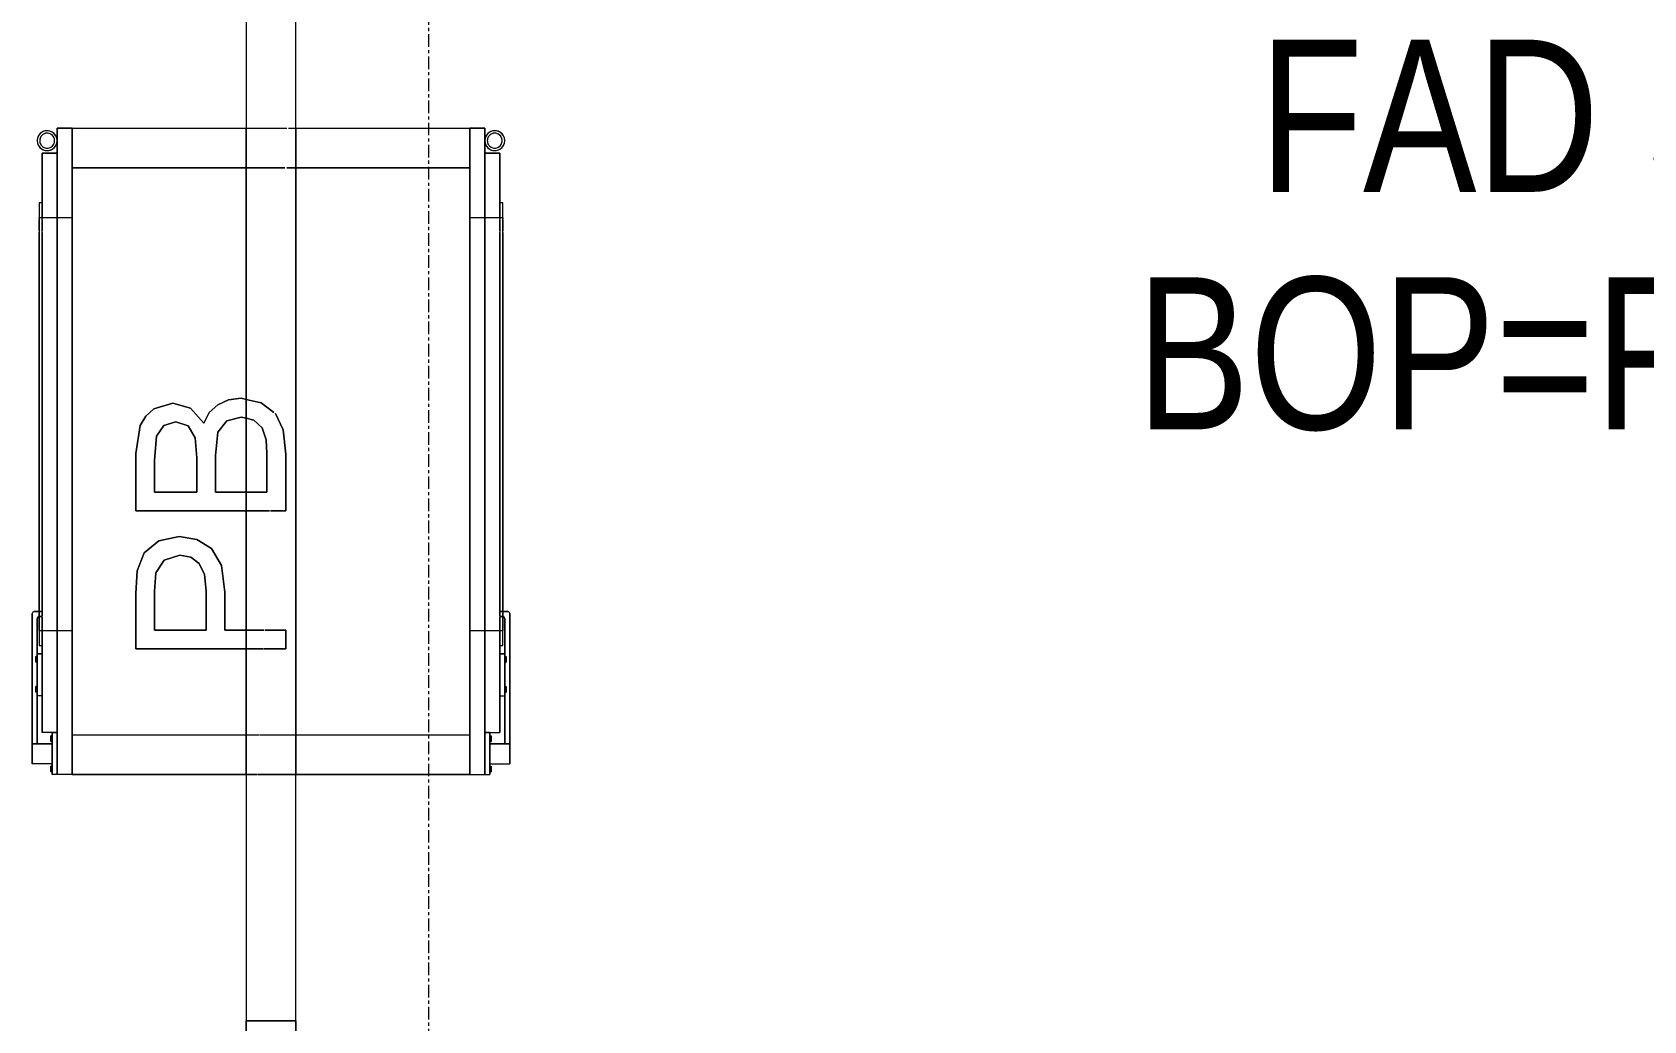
# Model space of a CAD drawing. Header units: millimetres. Extents: x -22227 to 20275, y 15053 to 61060.
# Drawn here: x 2803 to 4423, y 54494 to 55488 of the extents above; entities that cross this region are included whole.
import ezdxf

# ---------------------------------------------------------------- set-up
doc = ezdxf.new("R2010")
doc.units = ezdxf.units.MM
doc.linetypes.add('Grid Line', pattern=[22.225, 12.7, -3.175, 3.175, -3.175])
doc.layers.add('A-GLAZ', color=7, linetype='Continuous', lineweight=9, true_color=0x00007f)
for name, color, linetype, lineweight in [('A-WALL', 7, 'Continuous', 9), ('M-HVAC-DUCT-IDEN', 7, 'Continuous', 9), ('S-GRID', 7, 'Continuous', 9)]:
    doc.layers.add(name, color=color, linetype=linetype, lineweight=lineweight)
doc.styles.add('Arial_2', font='arial.ttf', dxfattribs={"width": 0.8, "height": 153})

# ---------------------------------------------------------------- blocks, each defined once
blk = doc.blocks.new('AK_OViewTuongPanel - 1000x1200-V7-MẶT BẰNG HỆ THỐNG GIÓ TƯƠI')
at = {"layer": 'A-GLAZ', "color": 254, "true_color": 0xe0e0ef}
for p, q in [((-515, 25), (-500, 25)), ((-500, 25), (-500, 5)), ((500, 25), (515, 25)), ((500, 5), (500, 25)), ((-500, -5), (-500, -25)), ((500, -25), (500, -5)), ((-500, -25), (-515, -25)), ((515, -25), (500, -25))]:
    blk.add_line(p, q, dxfattribs=at)
at = {"layer": 'A-GLAZ', "color": 7, "true_color": 0xececf5}
for p, q in [((-515, -25), (-515, 25)), ((515, 25), (515, -25)), ((-500, -5), (-500, 5)), ((-500, 5), (-500, -5)), ((500, 5), (500, -5)), ((500, -5), (500, 5))]:
    blk.add_line(p, q, dxfattribs=at)
at = {"layer": 'A-GLAZ', "color": 9, "true_color": 0xaaaad4}
for p, q in [((-515, 25), (-515, -25)), ((-500, 25), (-515, 25)), ((500, 25), (-500, 25)), ((-500, -25), (-500, 25)), ((515, 25), (500, 25)), ((500, 25), (500, -25)), ((515, -25), (515, 25)), ((500, 5), (-500, 5)), ((-500, 5), (-500, -5)), ((500, -5), (500, 5)), ((-500, -5), (500, -5)), ((-515, -25), (-500, -25)), ((-500, -25), (500, -25)), ((500, -25), (515, -25))]:
    blk.add_line(p, q, dxfattribs=at)
at = {"layer": 'A-GLAZ', "color": 254, "true_color": 0xcccce5}
for p, q in [((-500, 25), (500, 25)), ((-500, 5), (500, 5)), ((500, -5), (-500, -5)), ((500, -25), (-500, -25))]:
    blk.add_line(p, q, dxfattribs=at)
blk = doc.blocks.new('Passbox - KT 500x500x400-1231699-MẶT BẰNG HỆ THỐNG GIÓ TƯƠI')
at = {"layer": 'A-GLAZ', "color": 254, "true_color": 0xcccce5}
for p, q in [((-294.1, 240), (-314.1, 240)), ((-314.1, 220), (-314.1, 240)), ((-294.1, 240), (-294.1, 235)), ((-294.1, 240), (-163, 240)), ((-245.8, 235), (-294.1, 235)), ((-294.1, 235), (-294.1, 220)), ((-245.8, 230), (-282.6, 230)), ((-282.6, 220), (-282.6, 230)), ((-245.8, 235), (-203.4, 235)), ((-245.8, 230), (-245.8, 235)), ((-203.4, 230), (-245.8, 230)), ((-240.7, 236.3), (-242.1, 236.3)), ((-242.1, 236.3), (-240.7, 236.3)), ((-242.1, 235), (-242.1, 236.3)), ((-240.7, 235), (-242.1, 235)), ((-242.1, 235), (-240.7, 235)), ((-237.9, 236.3), (-240.7, 236.3)), ((-240.7, 236.3), (-237.9, 236.3)), ((-240.7, 235), (-240.7, 236.3)), ((-240.7, 235), (-240.7, 236.3)), ((-237.9, 235), (-240.7, 235)), ((-240.7, 235), (-237.9, 235)), ((-237.9, 236.3), (-236.5, 236.3)), ((-236.5, 236.3), (-237.9, 236.3)), ((-237.9, 236.3), (-237.9, 235)), ((-237.9, 235), (-237.9, 236.3)), ((-237.9, 235), (-236.5, 235)), ((-236.5, 235), (-237.9, 235)), ((-236.5, 235), (-236.5, 236.3)), ((-210.3, 236.3), (-211.8, 236.3)), ((-211.8, 236.3), (-210.3, 236.3)), ((-211.8, 235), (-211.8, 236.3)), ((-210.3, 235), (-211.8, 235)), ((-211.8, 235), (-210.3, 235)), ((-210.3, 236.3), (-207.5, 236.3)), ((-207.5, 236.3), (-210.3, 236.3)), ((-210.3, 236.3), (-210.3, 235)), ((-210.3, 235), (-210.3, 236.3)), ((-210.3, 235), (-207.5, 235)), ((-207.5, 235), (-210.3, 235)), ((-207.5, 236.3), (-206.1, 236.3)), ((-206.1, 236.3), (-207.5, 236.3)), ((-207.5, 235), (-207.5, 236.3)), ((-207.5, 235), (-207.5, 236.3)), ((-207.5, 235), (-206.1, 235)), ((-206.1, 235), (-207.5, 235)), ((-206.1, 235), (-206.1, 236.3)), ((-168.8, 235), (-203.4, 235)), ((-203.4, 235), (-203.4, 230)), ((-193, 230), (-203.4, 230)), ((-195, 230), (-135, 230)), ((-195, 230), (-193, 230)), ((-180.3, 233), (-193, 233)), ((-178.5, 233), (-180, 233)), ((-180, 233), (-178.5, 233)), ((-180, 232.2), (-180, 200)), ((-166.8, 233), (-177.7, 233)), ((-177.7, 233), (-166.8, 233)), ((-135, 233), (-165.2, 233)), ((-165.2, 233), (-146.6, 233)), ((-161, 238), (-161, 233)), ((-146.6, 233), (-135, 233)), ((-135, 233), (190, 233)), ((190, 233), (-135, 233)), ((190, 230), (-135, 230)), ((212.5, 233), (190, 233)), ((190, 233), (201.6, 233)), ((190, 230), (232.4, 230)), ((201.6, 233), (212.5, 233)), ((220.2, 233), (212.5, 233)), ((212.5, 233), (220.2, 233)), ((229, 233), (221.8, 233)), ((221.8, 233), (232.7, 233)), ((232.7, 233), (229, 233)), ((232.4, 230), (250, 230)), ((235, 233), (233.5, 233)), ((233.5, 233), (235, 233)), ((235, 230.8), (235, 233)), ((235, 200), (235, 230)), ((248, 233), (235.3, 233)), ((248, 230), (250, 230)), ((300, 230), (248, 230)), ((300, 230), (300, 215)), ((-314.1, 220), (-325, 220)), ((-325, 215), (-325, 220)), ((-282.6, 215), (-325, 215)), ((-325, 200), (-325, 215)), ((-320.7, 220), (-322.1, 220)), ((-322.1, 220), (-320.7, 220)), ((-320.7, 220), (-322.1, 220)), ((-322.1, 220), (-320.7, 220)), ((-317.9, 220), (-320.7, 220)), ((-320.7, 220), (-317.9, 220)), ((-317.9, 220), (-320.7, 220)), ((-320.7, 220), (-317.9, 220)), ((-317.9, 220), (-316.5, 220)), ((-316.5, 220), (-317.9, 220)), ((-317.9, 220), (-316.5, 220)), ((-316.5, 220), (-317.9, 220)), ((-294.1, 220), (-314.1, 220)), ((-282.6, 220), (-294.1, 220)), ((-290.3, 220), (-291.8, 220)), ((-291.8, 220), (-290.3, 220)), ((-290.3, 220), (-291.8, 220)), ((-291.8, 220), (-290.3, 220)), ((-290.3, 220), (-287.5, 220)), ((-287.5, 220), (-290.3, 220)), ((-290.3, 220), (-287.5, 220)), ((-287.5, 220), (-290.3, 220)), ((-287.5, 220), (-286.1, 220)), ((-286.1, 220), (-287.5, 220)), ((-287.5, 220), (-286.1, 220)), ((-286.1, 220), (-287.5, 220)), ((-282.6, 215), (-282.6, 220)), ((300, 215), (-282.6, 215)), ((325, 215), (300, 215)), ((325, 215), (325, 200)), ((-325, 200), (-325, 25)), ((-285, 200), (-285, 25)), ((-285, 200), (-285, 25)), ((285, 200), (285, 25)), ((285, 25), (285, 200)), ((325, 200), (325, 25)), ((-198.5, 25), (-198.5, 135.8)), ((-198.5, 135.8), (-142.7, 135.8)), ((-142.7, 135.8), (-120.2, 134.4)), ((-120.2, 134.4), (-101.9, 127.4)), ((-59.6, 25), (-59.6, 135.8)), ((-59.6, 135.8), (-2.1, 135.8)), ((-2.1, 135.8), (26, 131.4)), ((26, 131.4), (35.5, 125.8)), ((-140.8, 117), (-179.7, 117)), ((-179.7, 117), (-179.7, 65.2)), ((-121.9, 115.7), (-140.8, 117)), ((-109.2, 107.2), (-121.9, 115.7)), ((-101.9, 127.4), (-90, 112.8)), ((-9, 117), (-40.8, 117)), ((-40.8, 117), (-40.8, 74.6)), ((15.2, 115), (-9, 117)), ((26, 107.8), (15.2, 115)), ((35.5, 125.8), (42.7, 117.8)), ((42.7, 117.8), (48.7, 98.5)), ((-104.4, 91.6), (-109.2, 107.2)), ((-90, 112.8), (-85.5, 92.3)), ((29.8, 95.5), (26, 107.8)), ((48.7, 98.5), (43.6, 80.9)), ((-106.4, 80.5), (-104.4, 91.6)), ((-85.5, 92.3), (-88.6, 74.5)), ((13.7, 76.3), (25.8, 83.2)), ((25.8, 83.2), (29.8, 95.5)), ((-179.7, 65.2), (-140.3, 65.2)), ((-140.3, 65.2), (-123.6, 66.9)), ((-123.6, 66.9), (-112.6, 72.1)), ((-112.6, 72.1), (-106.4, 80.5)), ((-88.6, 74.5), (-97.7, 59.7)), ((-40.8, 74.6), (-6.4, 74.6)), ((-6.4, 74.6), (13.7, 76.3)), ((43.6, 80.9), (28.3, 67.6)), ((28.3, 67.6), (39, 62)), ((-114.7, 49.7), (-141.4, 46.4)), ((-97.7, 59.7), (-114.7, 49.7)), ((-4, 55.8), (-40.8, 55.8)), ((-40.8, 55.8), (-40.8, 25)), ((19.3, 53.3), (-4, 55.8)), ((30.9, 44.5), (19.3, 53.3)), ((39, 62), (46.9, 53.5)), ((46.9, 53.5), (51.8, 42.7)), ((-141.4, 46.4), (-179.7, 46.4)), ((-179.7, 46.4), (-179.7, 25)), ((34.5, 29.9), (30.9, 44.5)), ((51.8, 42.7), (53.4, 30.1)), ((-325, 13.7), (-325, 25)), ((-198.5, 25), (-198.5, 8)), ((-179.7, 7.1), (-179.7, 25)), ((-59.6, 25), (-59.6, 1.6)), ((-40.8, 4), (-40.8, 25)), ((31.5, 17.2), (23.6, 8.8)), ((33.4, 25), (31.5, 17.2)), ((33.4, 25), (34.5, 29.9)), ((48.9, 9.8), (52.3, 25)), ((53.4, 30.1), (52.3, 25)), ((325, 25), (325, -15.9)), ((-325, -25), (-325, 13.2)), ((-198.5, 7.2), (-198.5, -14.8)), ((-179.7, -14.8), (-179.7, 6.3)), ((-59.6, 0.5), (-59.6, -14.8)), ((-2.2, 4), (-40.8, 4)), ((11.8, 4.7), (-2.2, 4)), ((23.6, 8.8), (11.8, 4.7)), ((39.3, -2.9), (48.9, 9.8)), ((-198.5, -14.8), (-179.7, -14.8)), ((-59.6, -14.8), (-2.6, -14.8)), ((-2.6, -14.8), (21.6, -12.2)), ((21.6, -12.2), (38, -4.6)), ((-325, -25), (-325, -200)), ((-285, -25), (-285, -200)), ((-285, -25), (-285, -200)), ((285, -25), (285, -200)), ((285, -200), (285, -25)), ((325, -17.8), (325, -25)), ((325, -25), (325, -200)), ((-325, -200), (-325, -215)), ((-180, -200), (-180, -230)), ((235, -232.2), (235, -200)), ((325, -200), (325, -215)), ((-325, -215), (-282.6, -215)), ((-325, -215), (-325, -220)), ((-325, -220), (-314.1, -220)), ((-320.7, -220), (-322.1, -220)), ((-322.1, -220), (-320.7, -220)), ((-320.7, -220), (-322.1, -220)), ((-322.1, -220), (-320.7, -220)), ((-317.9, -220), (-320.7, -220)), ((-320.7, -220), (-317.9, -220)), ((-317.9, -220), (-320.7, -220)), ((-320.7, -220), (-317.9, -220)), ((-317.9, -220), (-316.5, -220)), ((-316.5, -220), (-317.9, -220)), ((-317.9, -220), (-316.5, -220)), ((-316.5, -220), (-317.9, -220)), ((-314.1, -220), (-294.1, -220)), ((-314.1, -220), (-314.1, -240)), ((-294.1, -220), (-294.1, -235)), ((-294.1, -220), (-282.6, -220)), ((-290.3, -220), (-291.8, -220)), ((-291.8, -220), (-290.3, -220)), ((-290.3, -220), (-291.8, -220)), ((-291.8, -220), (-290.3, -220)), ((-290.3, -220), (-287.5, -220)), ((-287.5, -220), (-290.3, -220)), ((-290.3, -220), (-287.5, -220)), ((-287.5, -220), (-290.3, -220)), ((-287.5, -220), (-286.1, -220)), ((-286.1, -220), (-287.5, -220)), ((-287.5, -220), (-286.1, -220)), ((-286.1, -220), (-287.5, -220)), ((-282.6, -220), (-282.6, -215)), ((-282.6, -215), (300, -215)), ((-282.6, -220), (-282.6, -230)), ((300, -215), (300, -230)), ((300, -215), (325, -215)), ((-314.1, -240), (-294.1, -240)), ((-294.1, -235), (-245.8, -235)), ((-294.1, -235), (-294.1, -240)), ((-163, -240), (-294.1, -240)), ((-282.6, -230), (-245.8, -230)), ((-245.8, -230), (-203.4, -230)), ((-245.8, -230), (-245.8, -235)), ((-203.4, -235), (-245.8, -235)), ((-240.7, -235), (-242.1, -235)), ((-242.1, -235), (-240.7, -235)), ((-242.1, -235), (-242.1, -236.3)), ((-240.7, -236.3), (-242.1, -236.3)), ((-242.1, -236.3), (-240.7, -236.3)), ((-237.9, -235), (-240.7, -235)), ((-240.7, -235), (-237.9, -235)), ((-240.7, -235), (-240.7, -236.3)), ((-240.7, -235), (-240.7, -236.3)), ((-237.9, -236.3), (-240.7, -236.3)), ((-240.7, -236.3), (-237.9, -236.3)), ((-237.9, -235), (-236.5, -235)), ((-236.5, -235), (-237.9, -235)), ((-237.9, -236.3), (-237.9, -235)), ((-237.9, -235), (-237.9, -236.3)), ((-237.9, -236.3), (-236.5, -236.3)), ((-236.5, -236.3), (-237.9, -236.3)), ((-236.5, -235), (-236.5, -236.3)), ((-210.3, -235), (-211.8, -235)), ((-211.8, -235), (-210.3, -235)), ((-211.8, -235), (-211.8, -236.3)), ((-210.3, -236.3), (-211.8, -236.3)), ((-211.8, -236.3), (-210.3, -236.3)), ((-210.3, -235), (-207.5, -235)), ((-207.5, -235), (-210.3, -235)), ((-210.3, -236.3), (-210.3, -235)), ((-210.3, -235), (-210.3, -236.3)), ((-210.3, -236.3), (-207.5, -236.3)), ((-207.5, -236.3), (-210.3, -236.3)), ((-207.5, -235), (-206.1, -235)), ((-206.1, -235), (-207.5, -235)), ((-207.5, -235), (-207.5, -236.3)), ((-207.5, -235), (-207.5, -236.3)), ((-207.5, -236.3), (-206.1, -236.3)), ((-206.1, -236.3), (-207.5, -236.3)), ((-206.1, -235), (-206.1, -236.3)), ((-203.4, -230), (-203.4, -235)), ((-203.4, -230), (-193, -230)), ((-203.4, -235), (-168.8, -235)), ((-193, -230), (-195, -230)), ((-193, -230), (-195, -230)), ((-135, -230), (-193, -230)), ((-193, -233), (-180.3, -233)), ((-180, -230.8), (-180, -233)), ((-180, -233), (-178.5, -233)), ((-178.5, -233), (-180, -233)), ((-177.7, -233), (-166.8, -233)), ((-166.8, -233), (-177.7, -233)), ((-165.2, -233), (-135, -233)), ((-146.6, -233), (-165.2, -233)), ((-161, -233), (-161, -238)), ((-135, -233), (-146.6, -233)), ((-135, -230), (190, -230)), ((190, -233), (-135, -233)), ((-135, -233), (190, -233)), ((250, -230), (190, -230)), ((190, -233), (220.2, -233)), ((220.2, -233), (190, -233)), ((221.8, -233), (232.7, -233)), ((232.7, -233), (221.8, -233)), ((233.5, -233), (235, -233)), ((235, -233), (233.5, -233)), ((235.3, -233), (248, -233)), ((250, -230), (248, -230)), ((248, -230), (300, -230))]:
    blk.add_line(p, q, dxfattribs=at)
at = {"layer": 'A-GLAZ', "color": 9, "true_color": 0xaaaad4}
for p, q in [((-314.1, 240), (-294.1, 240)), ((-314.1, 220), (-314.1, 240)), ((-163, 240), (-294.1, 240)), ((-294.1, 220), (-294.1, 240)), ((-294.1, 235), (-245.8, 235)), ((-282.6, 230), (300, 230)), ((-282.6, 215), (-282.6, 230)), ((-245.8, 235), (-203.4, 235)), ((-245.8, 230), (-245.8, 235)), ((-240.7, 236.3), (-242.1, 236.3)), ((-242.1, 236.3), (-240.7, 236.3)), ((-242.1, 235), (-242.1, 236.3)), ((-237.9, 236.3), (-240.7, 236.3)), ((-240.7, 236.3), (-237.9, 236.3)), ((-240.7, 235), (-240.7, 236.3)), ((-240.7, 235), (-240.7, 236.3)), ((-237.9, 236.3), (-236.5, 236.3)), ((-236.5, 236.3), (-237.9, 236.3)), ((-237.9, 236.3), (-237.9, 235)), ((-237.9, 235), (-237.9, 236.3)), ((-236.5, 235), (-236.5, 236.3)), ((-210.3, 236.3), (-211.8, 236.3)), ((-211.8, 236.3), (-210.3, 236.3)), ((-211.8, 235), (-211.8, 236.3)), ((-210.3, 236.3), (-207.5, 236.3)), ((-207.5, 236.3), (-210.3, 236.3)), ((-210.3, 236.3), (-210.3, 235)), ((-210.3, 235), (-210.3, 236.3)), ((-207.5, 236.3), (-206.1, 236.3)), ((-206.1, 236.3), (-207.5, 236.3)), ((-207.5, 235), (-207.5, 236.3)), ((-207.5, 235), (-207.5, 236.3)), ((-206.1, 235), (-206.1, 236.3)), ((-203.4, 235), (-168, 235)), ((-203.4, 230), (-203.4, 235)), ((-195, 233), (-195, 230)), ((-193, 233), (-195, 233)), ((-135, 233), (-195, 233)), ((-161, 233), (-161, 238)), ((-135, 233), (190, 233)), ((250, 233), (190, 233)), ((250, 233), (248, 233)), ((250, 230), (250, 233)), ((300, 215), (300, 230)), ((-325, 220), (-282.6, 220)), ((-325, 215), (-325, 220)), ((-325, 215), (325, 215)), ((-325, 200), (-325, 215)), ((-320.7, 221.3), (-322.1, 221.3)), ((-322.1, 221.3), (-320.7, 221.3)), ((-320.7, 221.3), (-322.1, 221.3)), ((-322.1, 221.3), (-320.7, 221.3)), ((-322.1, 220), (-322.1, 221.3)), ((-322.1, 220), (-322.1, 221.3)), ((-317.9, 221.3), (-320.7, 221.3)), ((-320.7, 221.3), (-317.9, 221.3)), ((-317.9, 221.3), (-320.7, 221.3)), ((-320.7, 221.3), (-317.9, 221.3)), ((-320.7, 220), (-320.7, 221.3)), ((-320.7, 220), (-320.7, 221.3)), ((-320.7, 220), (-320.7, 221.3)), ((-320.7, 220), (-320.7, 221.3)), ((-317.9, 221.3), (-316.5, 221.3)), ((-316.5, 221.3), (-317.9, 221.3)), ((-317.9, 221.3), (-316.5, 221.3)), ((-316.5, 221.3), (-317.9, 221.3)), ((-317.9, 221.3), (-317.9, 220)), ((-317.9, 220), (-317.9, 221.3)), ((-317.9, 221.3), (-317.9, 220)), ((-317.9, 220), (-317.9, 221.3)), ((-316.5, 220), (-316.5, 221.3)), ((-316.5, 220), (-316.5, 221.3)), ((-290.3, 221.3), (-291.8, 221.3)), ((-291.8, 221.3), (-290.3, 221.3)), ((-290.3, 221.3), (-291.8, 221.3)), ((-291.8, 221.3), (-290.3, 221.3)), ((-291.8, 220), (-291.8, 221.3)), ((-291.8, 220), (-291.8, 221.3)), ((-290.3, 221.3), (-287.5, 221.3)), ((-287.5, 221.3), (-290.3, 221.3)), ((-290.3, 221.3), (-287.5, 221.3)), ((-287.5, 221.3), (-290.3, 221.3)), ((-290.3, 221.3), (-290.3, 220)), ((-290.3, 220), (-290.3, 221.3)), ((-290.3, 221.3), (-290.3, 220)), ((-290.3, 220), (-290.3, 221.3)), ((-287.5, 221.3), (-286.1, 221.3)), ((-286.1, 221.3), (-287.5, 221.3)), ((-287.5, 221.3), (-286.1, 221.3)), ((-286.1, 221.3), (-287.5, 221.3)), ((-287.5, 220), (-287.5, 221.3)), ((-287.5, 220), (-287.5, 221.3)), ((-287.5, 220), (-287.5, 221.3)), ((-287.5, 220), (-287.5, 221.3)), ((-286.1, 220), (-286.1, 221.3)), ((-286.1, 220), (-286.1, 221.3)), ((325, 200), (325, 215)), ((325, 200), (-325, 200)), ((-325, 25), (-325, 200)), ((-325, 200), (325, 200)), ((325, 200), (325, 25)), ((-142.7, 135.8), (-198.5, 135.8)), ((-198.5, 135.8), (-198.5, 25)), ((-120.2, 134.4), (-142.7, 135.8)), ((-101.9, 127.4), (-120.2, 134.4)), ((-2.1, 135.8), (-59.6, 135.8)), ((-59.6, 135.8), (-59.6, 25)), ((26, 131.4), (-2.1, 135.8)), ((35.5, 125.8), (26, 131.4)), ((-179.7, 65.2), (-179.7, 117)), ((-179.7, 117), (-140.8, 117)), ((-140.8, 117), (-121.9, 115.7)), ((-121.9, 115.7), (-109.2, 107.2)), ((-90, 112.8), (-101.9, 127.4)), ((-40.8, 74.6), (-40.8, 117)), ((-40.8, 117), (-9, 117)), ((-9, 117), (15.2, 115)), ((15.2, 115), (26, 107.8)), ((42.7, 117.8), (35.5, 125.8)), ((48.7, 98.5), (42.7, 117.8)), ((-109.2, 107.2), (-104.4, 91.6)), ((-85.5, 92.3), (-90, 112.8)), ((26, 107.8), (29.8, 95.5)), ((43.6, 80.9), (48.7, 98.5)), ((-104.4, 91.6), (-106.4, 80.5)), ((-88.6, 74.5), (-85.5, 92.3)), ((25.8, 83.2), (13.7, 76.3)), ((29.8, 95.5), (25.8, 83.2)), ((-140.3, 65.2), (-179.7, 65.2)), ((-123.6, 66.9), (-140.3, 65.2)), ((-112.6, 72.1), (-123.6, 66.9)), ((-106.4, 80.5), (-112.6, 72.1)), ((-97.7, 59.7), (-88.6, 74.5)), ((-6.4, 74.6), (-40.8, 74.6)), ((13.7, 76.3), (-6.4, 74.6)), ((28.3, 67.6), (43.6, 80.9)), ((39, 62), (28.3, 67.6)), ((-141.4, 46.4), (-114.7, 49.7)), ((-114.7, 49.7), (-97.7, 59.7)), ((-40.8, 25), (-40.8, 55.8)), ((-40.8, 55.8), (-4, 55.8)), ((-4, 55.8), (19.3, 53.3)), ((19.3, 53.3), (30.9, 44.5)), ((46.9, 53.5), (39, 62)), ((51.8, 42.7), (46.9, 53.5)), ((-179.7, 25), (-179.7, 46.4)), ((-179.7, 46.4), (-141.4, 46.4)), ((30.9, 44.5), (34.5, 29.9)), ((53.4, 30.1), (51.8, 42.7)), ((34.5, 29.9), (33.4, 25)), ((52.3, 25), (53.4, 30.1)), ((-325, -200), (-325, -25)), ((325, -25), (325, -200)), ((-325, -200), (325, -200)), ((-325, -200), (-325, -215)), ((325, -200), (-325, -200)), ((325, -215), (325, -200)), ((-325, -215), (-325, -220)), ((325, -215), (-325, -215)), ((-282.6, -220), (-325, -220)), ((-322.1, -220), (-322.1, -221.3)), ((-322.1, -220), (-322.1, -221.3)), ((-320.7, -221.3), (-322.1, -221.3)), ((-322.1, -221.3), (-320.7, -221.3)), ((-320.7, -221.3), (-322.1, -221.3)), ((-322.1, -221.3), (-320.7, -221.3)), ((-320.7, -220), (-320.7, -221.3)), ((-320.7, -220), (-320.7, -221.3)), ((-320.7, -220), (-320.7, -221.3)), ((-320.7, -220), (-320.7, -221.3)), ((-317.9, -221.3), (-320.7, -221.3)), ((-320.7, -221.3), (-317.9, -221.3)), ((-317.9, -221.3), (-320.7, -221.3)), ((-320.7, -221.3), (-317.9, -221.3)), ((-317.9, -221.3), (-317.9, -220)), ((-317.9, -220), (-317.9, -221.3)), ((-317.9, -221.3), (-317.9, -220)), ((-317.9, -220), (-317.9, -221.3)), ((-317.9, -221.3), (-316.5, -221.3)), ((-316.5, -221.3), (-317.9, -221.3)), ((-317.9, -221.3), (-316.5, -221.3)), ((-316.5, -221.3), (-317.9, -221.3)), ((-316.5, -220), (-316.5, -221.3)), ((-316.5, -220), (-316.5, -221.3)), ((-314.1, -220), (-314.1, -240)), ((-294.1, -240), (-294.1, -220)), ((-291.8, -220), (-291.8, -221.3)), ((-291.8, -220), (-291.8, -221.3)), ((-290.3, -221.3), (-291.8, -221.3)), ((-291.8, -221.3), (-290.3, -221.3)), ((-290.3, -221.3), (-291.8, -221.3)), ((-291.8, -221.3), (-290.3, -221.3)), ((-290.3, -221.3), (-290.3, -220)), ((-290.3, -220), (-290.3, -221.3)), ((-290.3, -221.3), (-290.3, -220)), ((-290.3, -220), (-290.3, -221.3)), ((-290.3, -221.3), (-287.5, -221.3)), ((-287.5, -221.3), (-290.3, -221.3)), ((-290.3, -221.3), (-287.5, -221.3)), ((-287.5, -221.3), (-290.3, -221.3)), ((-287.5, -220), (-287.5, -221.3)), ((-287.5, -220), (-287.5, -221.3)), ((-287.5, -220), (-287.5, -221.3)), ((-287.5, -220), (-287.5, -221.3)), ((-287.5, -221.3), (-286.1, -221.3)), ((-286.1, -221.3), (-287.5, -221.3)), ((-287.5, -221.3), (-286.1, -221.3)), ((-286.1, -221.3), (-287.5, -221.3)), ((-286.1, -220), (-286.1, -221.3)), ((-286.1, -220), (-286.1, -221.3)), ((-282.6, -215), (-282.6, -230)), ((300, -230), (300, -215)), ((-294.1, -240), (-314.1, -240)), ((-245.8, -235), (-294.1, -235)), ((-294.1, -240), (-163, -240)), ((300, -230), (-282.6, -230)), ((-245.8, -230), (-245.8, -235)), ((-203.4, -235), (-245.8, -235)), ((-242.1, -235), (-242.1, -236.3)), ((-240.7, -236.3), (-242.1, -236.3)), ((-242.1, -236.3), (-240.7, -236.3)), ((-240.7, -235), (-240.7, -236.3)), ((-240.7, -235), (-240.7, -236.3)), ((-237.9, -236.3), (-240.7, -236.3)), ((-240.7, -236.3), (-237.9, -236.3)), ((-237.9, -236.3), (-237.9, -235)), ((-237.9, -235), (-237.9, -236.3)), ((-237.9, -236.3), (-236.5, -236.3)), ((-236.5, -236.3), (-237.9, -236.3)), ((-236.5, -235), (-236.5, -236.3)), ((-211.8, -235), (-211.8, -236.3)), ((-210.3, -236.3), (-211.8, -236.3)), ((-211.8, -236.3), (-210.3, -236.3)), ((-210.3, -236.3), (-210.3, -235)), ((-210.3, -235), (-210.3, -236.3)), ((-210.3, -236.3), (-207.5, -236.3)), ((-207.5, -236.3), (-210.3, -236.3)), ((-207.5, -235), (-207.5, -236.3)), ((-207.5, -235), (-207.5, -236.3)), ((-207.5, -236.3), (-206.1, -236.3)), ((-206.1, -236.3), (-207.5, -236.3)), ((-206.1, -235), (-206.1, -236.3)), ((-203.4, -235), (-203.4, -230)), ((-168, -235), (-203.4, -235)), ((-195, -230), (-195, -233)), ((-195, -233), (-135, -233)), ((-195, -233), (-193, -233)), ((-161, -238), (-161, -233)), ((190, -233), (-135, -233)), ((190, -233), (250, -233)), ((248, -233), (250, -233)), ((250, -233), (250, -230))]:
    blk.add_line(p, q, dxfattribs=at)
at = {"layer": 'A-GLAZ', "color": 254, "true_color": 0xe0e0ef}
for p, q in [((-294.1, 235), (-294.1, 240)), ((-294.1, 240), (-294.1, 235)), ((-203.4, 235), (-245.8, 235)), ((-203.4, 235), (-245.8, 235)), ((-245.8, 230), (-203.4, 230)), ((-203.4, 230), (-245.8, 230)), ((-240.7, 235), (-242.1, 235)), ((-242.1, 235), (-240.7, 235)), ((-237.9, 235), (-240.7, 235)), ((-240.7, 235), (-237.9, 235)), ((-237.9, 235), (-236.5, 235)), ((-236.5, 235), (-237.9, 235)), ((-210.3, 235), (-211.8, 235)), ((-211.8, 235), (-210.3, 235)), ((-210.3, 235), (-207.5, 235)), ((-207.5, 235), (-210.3, 235)), ((-207.5, 235), (-206.1, 235)), ((-206.1, 235), (-207.5, 235)), ((-193, 230), (-180.3, 230)), ((-180, 230), (-193, 230)), ((-178.5, 233), (-180, 233)), ((-180, 233), (-178.5, 233)), ((-178.5, 230), (-180, 230)), ((-180, 230), (-178.5, 230)), ((-166.8, 233), (-177.7, 233)), ((-177.7, 233), (-166.8, 233)), ((-166.8, 230), (-177.7, 230)), ((-177.7, 230), (-166.8, 230)), ((-174.2, 233), (-177.4, 233)), ((-168, 235), (-168.8, 235)), ((-166, 232.8), (-166, 230)), ((-166, 230), (-166, 232.8)), ((-135, 230), (-165.2, 230)), ((-165.2, 230), (-135, 230)), ((-135, 233), (-161.2, 233)), ((-161.2, 233), (-135, 233)), ((-161, 230.8), (-161, 233)), ((190, 233), (-135, 233)), ((-135, 233), (190, 233)), ((-135, 230), (190, 230)), ((190, 230), (-135, 230)), ((220.2, 233), (190, 233)), ((190, 233), (220.2, 233)), ((220.2, 230), (190, 230)), ((190, 230), (220.2, 230)), ((232.7, 233), (221.8, 233)), ((221.8, 233), (232.7, 233)), ((232.7, 230), (221.8, 230)), ((221.8, 230), (232.7, 230)), ((232.4, 233), (229.2, 233)), ((235, 233), (233.5, 233)), ((233.5, 233), (235, 233)), ((235, 230), (233.5, 230)), ((233.5, 230), (235, 230)), ((248, 230), (235, 230)), ((235.3, 230), (248, 230)), ((-325, 215), (-282.6, 215)), ((-180, 215), (-325, 215)), ((-314.1, 220), (-294.1, 220)), ((-294.1, 220), (-314.1, 220)), ((-282.6, 220), (-282.6, 215)), ((-282.6, 215), (-282.6, 220)), ((-282.6, 215), (-180, 215)), ((-135, 215), (-180, 215)), ((-180, 215), (-135, 215)), ((-135, 215), (190, 215)), ((190, 215), (-135, 215)), ((235, 215), (190, 215)), ((190, 215), (235, 215)), ((235, 215), (300, 215)), ((300, 215), (235, 215)), ((-325, 200), (-285, 200)), ((-325, 200), (-285, 200)), ((285, 200), (-285, 200)), ((-180, 200), (-285, 200)), ((-180, 200), (-135, 200)), ((-135, 200), (-180, 200)), ((190, 200), (-135, 200)), ((-135, 200), (190, 200)), ((190, 200), (235, 200)), ((235, 200), (190, 200)), ((285, 200), (235, 200)), ((285, 200), (325, 200)), ((285, 200), (325, 200)), ((-325, 25), (-325, 13.7)), ((-285, 25), (-285, 11.9)), ((-285, 25), (-285, 11.9)), ((-198.5, 8), (-198.5, 25)), ((-179.7, 25), (-179.7, 7.1)), ((-59.6, 1.6), (-59.6, 25)), ((-40.8, 25), (-40.8, 4)), ((23.6, 8.8), (31.5, 17.2)), ((31.5, 17.2), (33.4, 25)), ((52.3, 25), (48.9, 9.8)), ((285, 25), (285, -14.1)), ((285, -14.1), (285, 25)), ((325, 25), (325, -15.9)), ((-325, 13.2), (-325, -25)), ((-285, 11.3), (-285, -25)), ((-285, 11.3), (-285, -25)), ((-198.5, -14.8), (-198.5, 7.2)), ((-179.7, 6.3), (-179.7, -14.8)), ((-59.6, -14.8), (-59.6, 0.5)), ((-40.8, 4), (-2.2, 4)), ((-2.2, 4), (11.8, 4.7)), ((11.8, 4.7), (23.6, 8.8)), ((48.9, 9.8), (39.3, -2.9)), ((-179.7, -14.8), (-198.5, -14.8)), ((-2.6, -14.8), (-59.6, -14.8)), ((21.6, -12.2), (-2.6, -14.8)), ((38, -4.6), (21.6, -12.2)), ((285, -15.9), (285, -25)), ((285, -25), (285, -15.9)), ((325, -17.8), (325, -25)), ((-285, -200), (-325, -200)), ((-325, -200), (-285, -200)), ((-285, -200), (285, -200)), ((-180, -200), (-285, -200)), ((-135, -200), (-180, -200)), ((-180, -200), (-135, -200)), ((-135, -200), (190, -200)), ((190, -200), (-135, -200)), ((235, -200), (190, -200)), ((190, -200), (235, -200)), ((285, -200), (235, -200)), ((325, -200), (285, -200)), ((285, -200), (325, -200)), ((-282.6, -215), (-325, -215)), ((-325, -215), (-180, -215)), ((-294.1, -220), (-314.1, -220)), ((-314.1, -220), (-294.1, -220)), ((-282.6, -215), (-282.6, -220)), ((-180, -215), (-282.6, -215)), ((-282.6, -215), (-282.6, -220)), ((-180, -215), (-135, -215)), ((-135, -215), (-180, -215)), ((190, -215), (-135, -215)), ((-135, -215), (190, -215)), ((190, -215), (235, -215)), ((235, -215), (190, -215)), ((300, -215), (235, -215)), ((235, -215), (300, -215)), ((-294.1, -240), (-294.1, -235)), ((-294.1, -235), (-294.1, -240)), ((-203.4, -230), (-245.8, -230)), ((-245.8, -230), (-203.4, -230)), ((-245.8, -235), (-203.4, -235)), ((-245.8, -235), (-203.4, -235)), ((-240.7, -235), (-242.1, -235)), ((-242.1, -235), (-240.7, -235)), ((-237.9, -235), (-240.7, -235)), ((-240.7, -235), (-237.9, -235)), ((-237.9, -235), (-236.5, -235)), ((-236.5, -235), (-237.9, -235)), ((-210.3, -235), (-211.8, -235)), ((-211.8, -235), (-210.3, -235)), ((-210.3, -235), (-207.5, -235)), ((-207.5, -235), (-210.3, -235)), ((-207.5, -235), (-206.1, -235)), ((-206.1, -235), (-207.5, -235)), ((-180.3, -230), (-193, -230)), ((-193, -230), (-180, -230)), ((-180, -230), (-178.5, -230)), ((-178.5, -230), (-180, -230)), ((-180, -233), (-178.5, -233)), ((-178.5, -233), (-180, -233)), ((-177.7, -230), (-166.8, -230)), ((-166.8, -230), (-177.7, -230)), ((-177.7, -233), (-166.8, -233)), ((-174, -233), (-177.7, -233)), ((-177.4, -233), (-174.2, -233)), ((-166.8, -233), (-174, -233)), ((-168.8, -235), (-168, -235)), ((-166, -233), (-166, -230.2)), ((-166, -230.2), (-166, -233)), ((-165.2, -230), (-135, -230)), ((-135, -230), (-165.2, -230)), ((-161.2, -233), (-135, -233)), ((-135, -233), (-161.2, -233)), ((-161, -232.2), (-161, -230)), ((190, -230), (-135, -230)), ((-135, -230), (190, -230)), ((-135, -233), (190, -233)), ((190, -233), (-135, -233)), ((190, -230), (220.2, -230)), ((220.2, -230), (190, -230)), ((190, -233), (220.2, -233)), ((220.2, -233), (190, -233)), ((221.8, -230), (232.7, -230)), ((232.7, -230), (221.8, -230)), ((221.8, -233), (232.7, -233)), ((232.7, -233), (221.8, -233)), ((229.2, -233), (232.4, -233)), ((233.5, -230), (235, -230)), ((235, -230), (233.5, -230)), ((233.5, -233), (235, -233)), ((235, -233), (233.5, -233)), ((235, -230), (248, -230)), ((248, -230), (235.3, -230))]:
    blk.add_line(p, q, dxfattribs=at)
at = {"layer": 'A-GLAZ', "color": 7, "true_color": 0xececf5}
for p, q in [((-178.5, 230), (-180, 230)), ((-180, 230), (-178.5, 230)), ((-174.5, 230), (-177.7, 230)), ((-177.7, 230), (-174.5, 230)), ((-167, 233), (-174.2, 233)), ((-169.1, 230), (-174, 230)), ((-174, 230), (-169.1, 230)), ((-161.2, 233), (-165.2, 233)), ((-165.2, 233), (-161.2, 233)), ((-158.4, 230), (-165.2, 230)), ((-165.2, 230), (-158.4, 230)), ((-165, 230), (-161, 230)), ((-161, 230), (-165, 230)), ((-135, 233), (-161.2, 233)), ((-161, 233), (-161, 230.8)), ((-147.7, 230), (-157.5, 230)), ((-157.5, 230), (-147.7, 230)), ((-136.1, 230), (-146.6, 230)), ((-146.6, 230), (-136.1, 230)), ((190, 233), (-135, 233)), ((190, 230), (-135, 230)), ((-135, 230), (190, 230)), ((205.5, 233), (190, 233)), ((200.6, 230), (190, 230)), ((190, 230), (200.6, 230)), ((211.6, 230), (201.6, 230)), ((201.6, 230), (211.6, 230)), ((220, 233), (205.5, 233)), ((220.2, 230), (212.5, 230)), ((212.5, 230), (220.2, 230)), ((228.4, 230), (221.8, 230)), ((221.8, 230), (228.4, 230)), ((229.2, 233), (222, 233)), ((232.7, 230), (229, 230)), ((229, 230), (232.7, 230)), ((235, 230), (233.5, 230)), ((233.5, 230), (235, 230)), ((-171, 215), (-178.5, 215)), ((-178.5, 215), (-171, 215)), ((-166.8, 215), (-169.1, 215)), ((-169.1, 215), (-135, 215)), ((-135, 215), (-166.8, 215)), ((190, 215), (-135, 215)), ((-135, 215), (190, 215)), ((201.6, 215), (190, 215)), ((190, 215), (201.6, 215)), ((212.5, 215), (201.6, 215)), ((201.6, 215), (233.5, 215)), ((221.8, 215), (212.5, 215)), ((229, 215), (221.8, 215)), ((233.5, 215), (229, 215)), ((-285, 200), (-180, 200)), ((-285, 200), (-180, 200)), ((-180, 200), (-174, 200)), ((-178.5, 200), (-180, 200)), ((-174, 200), (-178.5, 200)), ((-174, 200), (-166.8, 200)), ((-166.8, 200), (-174, 200)), ((-166.8, 200), (-157.5, 200)), ((-135, 200), (-166.8, 200)), ((-157.5, 200), (-146.6, 200)), ((-146.6, 200), (-135, 200)), ((-135, 200), (190, 200)), ((190, 200), (-135, 200)), ((190, 200), (235, 200)), ((235, 200), (190, 200)), ((235, 200), (285, 200)), ((235, 200), (285, 200)), ((-180, -200), (-285, -200)), ((-285, -200), (-180, -200)), ((-166.8, -200), (-180, -200)), ((-180, -200), (-135, -200)), ((-157.5, -200), (-166.8, -200)), ((-135, -200), (-157.5, -200)), ((190, -200), (-135, -200)), ((-135, -200), (190, -200)), ((235, -200), (190, -200)), ((190, -200), (235, -200)), ((285, -200), (235, -200)), ((235, -200), (285, -200)), ((-178.5, -215), (-170.4, -215)), ((-170.4, -215), (-178.5, -215)), ((-169.1, -215), (-166.8, -215)), ((-166.8, -215), (-169.1, -215)), ((-166.8, -215), (-135, -215)), ((-157.5, -215), (-166.8, -215)), ((-135, -215), (-157.5, -215)), ((-135, -215), (190, -215)), ((190, -215), (-135, -215)), ((190, -215), (201.6, -215)), ((201.6, -215), (190, -215)), ((201.6, -215), (212.5, -215)), ((221.8, -215), (201.6, -215)), ((212.5, -215), (221.8, -215)), ((221.8, -215), (229, -215)), ((229, -215), (221.8, -215)), ((229, -215), (233.5, -215)), ((233.5, -215), (229, -215)), ((-180, -230), (-178.5, -230)), ((-178.5, -230), (-180, -230)), ((-177.7, -230), (-174, -230)), ((-174, -230), (-177.7, -230)), ((-174.2, -233), (-167, -233)), ((-173.4, -230), (-166.8, -230)), ((-166.8, -230), (-173.4, -230)), ((-165.2, -230), (-157.5, -230)), ((-157.5, -230), (-165.2, -230)), ((-165.2, -233), (-161.2, -233)), ((-161.2, -233), (-165.2, -233)), ((-165, -230), (-161, -230)), ((-161, -230), (-165, -230)), ((-161.2, -233), (-150.5, -233)), ((-161, -230), (-161, -232.2)), ((-156.6, -230), (-146.6, -230)), ((-146.6, -230), (-156.6, -230)), ((-150.5, -233), (-135, -233)), ((-145.6, -230), (-135, -230)), ((-135, -230), (-145.6, -230)), ((-135, -230), (190, -230)), ((190, -230), (-135, -230)), ((-135, -233), (190, -233)), ((190, -233), (205.5, -233)), ((191.1, -230), (201.6, -230)), ((201.6, -230), (191.1, -230)), ((202.7, -230), (212.5, -230)), ((212.5, -230), (202.7, -230)), ((205.5, -233), (220, -233)), ((213.4, -230), (220.2, -230)), ((220.2, -230), (213.4, -230)), ((222, -233), (229.2, -233)), ((222.6, -230), (229, -230)), ((229, -230), (222.6, -230)), ((229.5, -230), (232.7, -230)), ((232.7, -230), (229.5, -230)), ((233.5, -230), (235, -230)), ((235, -230), (233.5, -230))]:
    blk.add_line(p, q, dxfattribs=at)
at = {"layer": 'A-GLAZ', "color": 7, "true_color": 0xf3f3f9}
for p, q in [((-177.4, 230), (-174.6, 230)), ((-174.4, 230), (-177.4, 230)), ((-161.2, 233), (-165, 233)), ((232.4, 230), (229, 230)), ((229.2, 230), (232.4, 230)), ((-178.5, 215), (-180, 215)), ((-180, 215), (-178.5, 215)), ((235, 215), (233.5, 215)), ((233.5, 215), (235, 215)), ((188, 200), (-178.5, 200)), ((233.5, 200), (190, 200)), ((188, -200), (-178.5, -200)), ((233.5, -200), (190, -200)), ((-180, -215), (-178.5, -215)), ((-178.5, -215), (-180, -215)), ((233.5, -215), (235, -215)), ((235, -215), (233.5, -215)), ((-174.2, -230), (-177.4, -230)), ((-177.4, -230), (-174, -230)), ((-165, -233), (-161.2, -233)), ((229.4, -230), (232.4, -230)), ((232.4, -230), (229.6, -230))]:
    blk.add_line(p, q, dxfattribs=at)
at = {"layer": 'A-GLAZ', "color": 7, "true_color": 0xf7f7fb}
for p, q in [((-174.2, 230), (-169.1, 230)), ((-168.8, 230), (-174, 230)), ((-165, 230), (-158.5, 230)), ((-158.3, 230), (-165, 230)), ((-157.7, 230), (-150.5, 230)), ((-147.6, 230), (-157.5, 230)), ((-150.5, 230), (-147.7, 230)), ((-146.7, 230), (-136.1, 230)), ((-136.1, 230), (-146.6, 230)), ((-135, 230), (190, 230)), ((188, 230), (-135, 230)), ((190, 230), (200.7, 230)), ((200.6, 230), (190, 230)), ((211.5, 230), (201.6, 230)), ((201.7, 230), (205.5, 230)), ((205.5, 230), (211.7, 230)), ((220, 230), (212.5, 230)), ((212.7, 230), (220, 230)), ((228.3, 230), (221.8, 230)), ((222, 230), (228.6, 230)), ((-178.5, 215), (-170.7, 215)), ((-170.7, 215), (-178.5, 215)), ((-168.8, 215), (188, 215)), ((188, 215), (-168.8, 215)), ((190, 215), (233.5, 215)), ((233.5, 215), (190, 215)), ((-178.5, 200), (188, 200)), ((-178.5, 200), (188, 200)), ((190, 200), (233.5, 200)), ((190, 200), (233.5, 200)), ((188, -200), (-178.5, -200)), ((-178.5, -200), (188, -200)), ((233.5, -200), (190, -200)), ((190, -200), (233.5, -200)), ((-170.1, -215), (-178.5, -215)), ((-178.5, -215), (-170.1, -215)), ((188, -215), (-168.8, -215)), ((-168.8, -215), (188, -215)), ((233.5, -215), (190, -215)), ((190, -215), (233.5, -215)), ((-167, -230), (-173.6, -230)), ((-173.3, -230), (-166.8, -230)), ((-157.7, -230), (-165, -230)), ((-165, -230), (-157.5, -230)), ((-146.7, -230), (-156.7, -230)), ((-156.5, -230), (-146.6, -230)), ((-135, -230), (-145.7, -230)), ((-145.6, -230), (188, -230)), ((190, -230), (-135, -230)), ((201.7, -230), (191.1, -230)), ((191.1, -230), (201.6, -230)), ((202.6, -230), (212.5, -230)), ((212.7, -230), (202.7, -230)), ((213.3, -230), (220, -230)), ((220, -230), (213.5, -230)), ((222.5, -230), (229, -230)), ((229.2, -230), (222.7, -230))]:
    blk.add_line(p, q, dxfattribs=at)
at = {"layer": 'A-GLAZ', "color": 9, "true_color": 0xaaaad4}
for centre, radius, start, end in [((-168, 233), 2, 0, 90), ((-168, 233), 2, 15, 75), ((-163, 238), 2, 360, 90), ((312.5, 225), 10, 0, 180), ((312.5, 225), 10, 165, 180), ((312.5, 225), 10, 165, 180), ((312.5, 225), 10, 165, 180), ((312.5, 225), 10, 0, 150), ((312.5, 225), 10, 0, 150), ((312.5, 225), 10, 0, 150), ((312.5, 225), 7.5, 0, 180), ((312.5, 225), 10, 180, 360), ((312.5, 225), 10, 180, 330), ((312.5, 225), 10, 180, 330), ((312.5, 225), 10, 180, 330), ((312.5, 225), 7.5, 180, 360), ((312.5, 225), 10, 345, 360), ((312.5, 225), 10, 345, 360), ((312.5, 225), 10, 345, 360), ((312.5, -225), 10, 30, 180), ((312.5, -225), 10, 30, 180), ((312.5, -225), 10, 30, 180), ((312.5, -225), 10, 0, 180), ((312.5, -225), 10, 180, 195), ((312.5, -225), 10, 180, 195), ((312.5, -225), 10, 180, 195), ((312.5, -225), 10, 180, 360), ((312.5, -225), 10, 210, 0), ((312.5, -225), 10, 210, 360), ((312.5, -225), 10, 210, 0), ((312.5, -225), 7.5, 0, 180), ((312.5, -225), 7.5, 180, 360), ((312.5, -225), 10, 0, 15), ((312.5, -225), 10, 0, 15), ((312.5, -225), 10, 0, 15), ((-168, -233), 2, 270, 0), ((-168, -233), 2, 285, 345), ((-163, -238), 2, 270, 0)]:
    blk.add_arc(centre, radius, start, end, dxfattribs=at)
at = {"layer": 'A-GLAZ', "color": 254, "true_color": 0xcccce5}
for centre, radius, start, end in [((-168, 233), 2, 75, 90), ((-168, 233), 2, 0, 15), ((-163, 238), 2, 0, 90), ((312.5, 225), 10, 150, 165), ((312.5, 225), 10, 150, 165), ((312.5, 225), 7.5, 165, 180), ((312.5, 225), 7.5, 165, 180), ((312.5, 225), 7.5, 90, 120), ((312.5, 225), 7.5, 105, 120), ((312.5, 225), 7.5, 90, 105), ((312.5, 225), 7.5, 0, 15), ((312.5, 225), 7.5, 0, 15), ((312.5, 225), 7.5, 180, 210), ((312.5, 225), 7.5, 180, 195), ((312.5, 225), 7.5, 195, 210), ((312.5, 225), 7.5, 225, 270), ((312.5, 225), 7.5, 225, 315), ((312.5, 225), 7.5, 270, 300), ((312.5, 225), 7.5, 300, 315), ((312.5, 225), 7.5, 345, 360), ((312.5, 225), 7.5, 345, 360), ((312.5, 225), 10, 330, 345), ((312.5, 225), 10, 330, 345), ((312.5, -225), 7.5, 165, 180), ((312.5, -225), 7.5, 165, 180), ((312.5, -225), 7.5, 180, 195), ((312.5, -225), 7.5, 180, 195), ((312.5, -225), 7.5, 0, 15), ((312.5, -225), 7.5, 0, 15), ((312.5, -225), 7.5, 345, 360), ((312.5, -225), 7.5, 345, 0), ((312.5, -225), 10, 15, 30), ((312.5, -225), 10, 15, 30), ((-168, -233), 2, 270, 285), ((-168, -233), 2, 345, 0), ((-163, -238), 2, 270, 0), ((312.5, -225), 10, 195, 210), ((312.5, -225), 10, 195, 210), ((312.5, -225), 7.5, 240, 270), ((312.5, -225), 7.5, 240, 270)]:
    blk.add_arc(centre, radius, start, end, dxfattribs=at)
at = {"layer": 'A-GLAZ', "color": 254, "true_color": 0xe0e0ef}
for centre, radius, start, end in [((312.5, 225), 10, 150, 165), ((312.5, 225), 7.5, 165, 180), ((312.5, 225), 7.5, 135, 165), ((312.5, 225), 7.5, 135, 165), ((312.5, 225), 7.5, 90, 120), ((312.5, 225), 7.5, 15, 90), ((312.5, 225), 7.5, 15, 90), ((312.5, 225), 7.5, 0, 15), ((312.5, 225), 7.5, 180, 210), ((312.5, 225), 7.5, 210, 225), ((312.5, 225), 7.5, 210, 225), ((312.5, 225), 7.5, 225, 315), ((312.5, 225), 7.5, 315, 345), ((312.5, 225), 7.5, 315, 345), ((312.5, 225), 7.5, 345, 360), ((312.5, 225), 10, 330, 345), ((312.5, -225), 7.5, 165, 180), ((312.5, -225), 7.5, 180, 195), ((312.5, -225), 7.5, 45, 165), ((312.5, -225), 7.5, 45, 165), ((312.5, -225), 7.5, 15, 30), ((312.5, -225), 7.5, 15, 30), ((312.5, -225), 7.5, 0, 15), ((312.5, -225), 7.5, 345, 0), ((312.5, -225), 10, 15, 30), ((312.5, -225), 10, 195, 210), ((312.5, -225), 7.5, 195, 225), ((312.5, -225), 7.5, 195, 225), ((312.5, -225), 7.5, 240, 270), ((312.5, -225), 7.5, 270, 345), ((312.5, -225), 7.5, 270, 345)]:
    blk.add_arc(centre, radius, start, end, dxfattribs=at)
at = {"layer": 'A-GLAZ', "color": 7, "true_color": 0xf3f3f9}
for centre, start, end in [((312.5, 225), 150, 165), ((312.5, 225), 135, 150), ((312.5, 225), 15, 90), ((312.5, 225), 210, 225), ((312.5, 225), 315, 345), ((312.5, -225), 150, 165), ((312.5, -225), 135, 150), ((312.5, -225), 120, 135), ((312.5, -225), 105, 120), ((312.5, -225), 75, 105), ((312.5, -225), 60, 75), ((312.5, -225), 45, 60), ((312.5, -225), 15, 30), ((312.5, -225), 195, 225), ((312.5, -225), 270, 345)]:
    blk.add_arc(centre, 7.5, start, end, dxfattribs=at)
at = {"layer": 'A-GLAZ', "color": 7, "true_color": 0xececf5}
for centre, start, end in [((312.5, 225), 120, 135), ((312.5, 225), 120, 135), ((312.5, -225), 30, 45), ((312.5, -225), 30, 45), ((312.5, -225), 225, 240), ((312.5, -225), 225, 240)]:
    blk.add_arc(centre, 7.5, start, end, dxfattribs=at)
at = {"layer": 'A-GLAZ', "color": 7, "true_color": 0xfafafc}
for centre, start, end in [((312.5, 225), 120, 135), ((312.5, -225), 30, 45), ((312.5, -225), 225, 240)]:
    blk.add_arc(centre, 7.5, start, end, dxfattribs=at)
blk = doc.blocks.new('AK-SGS-M3-A_rvt-1-MẶT BẰNG HỆ THỐNG GIÓ TƯƠI')
at = {"layer": 'A-WALL', "color": 253, "true_color": 0xaaaaaa}
for p, q in [((3017.8, 58116.9), (3017.8, 54494.4)), ((3067.8, 54494.4), (3067.8, 55541.9))]:
    blk.add_line(p, q, dxfattribs=at)
at = {"layer": 'A-WALL', "color": 254, "true_color": 0xcccccc}
for p, q in [((3017.8, 58116.9), (3017.8, 55391.9)), ((3067.8, 55391.9), (3067.8, 55541.9)), ((3017.8, 55391.9), (3017.8, 55119.2)), ((3017.8, 55391.9), (3058.7, 55391.9)), ((3060.6, 55391.9), (3067.8, 55391.9)), ((3067.8, 54741.9), (3067.8, 55391.9)), ((3017.8, 55100.3), (3017.8, 55026.1)), ((3017.8, 55007.3), (3017.8, 54887.2)), ((3017.8, 54868.4), (3017.8, 54741.9)), ((3017.8, 54741.9), (3017.8, 54494.4)), ((3017.8, 54741.9), (3029.1, 54741.9)), ((3029.6, 54741.9), (3067.8, 54741.9)), ((3067.8, 54494.4), (3067.8, 54741.9))]:
    blk.add_line(p, q, dxfattribs=at)
at = {"layer": 'A-WALL', "color": 7, "true_color": 0xececec}
for p, q in [((3017.8, 55391.9), (3017.8, 55351.9)), ((3067.8, 55351.9), (3067.8, 55391.9)), ((3017.8, 55119.2), (3017.8, 55351.9)), ((3067.8, 55351.9), (3067.8, 54781.9)), ((3017.8, 55026.1), (3017.8, 55100.3)), ((3017.8, 54887.2), (3017.8, 55007.3)), ((3017.8, 54781.9), (3017.8, 54868.4)), ((3017.8, 54781.9), (3017.8, 54741.9)), ((3067.8, 54741.9), (3067.8, 54781.9)), ((3017.8, 54494.4), (3017.8, 54479.4)), ((3017.8, 54494.4), (3067.8, 54494.4)), ((3067.8, 54479.4), (3067.8, 54494.4))]:
    blk.add_line(p, q, dxfattribs=at)
at = {"layer": 'A-WALL', "color": 254, "true_color": 0xe0e0e0}
for p, q in [((3017.8, 55351.9), (3017.8, 55391.9)), ((3017.8, 55391.9), (3058.7, 55391.9)), ((3060.6, 55391.9), (3067.8, 55391.9)), ((3067.8, 55391.9), (3067.8, 55351.9)), ((3017.8, 55119.2), (3017.8, 55100.3)), ((3017.8, 55026.1), (3017.8, 55007.3)), ((3017.8, 54887.2), (3017.8, 54868.4)), ((3017.8, 54741.9), (3017.8, 54781.9)), ((3067.8, 54781.9), (3067.8, 54741.9)), ((3029.1, 54741.9), (3017.8, 54741.9)), ((3067.8, 54741.9), (3029.6, 54741.9)), ((3017.8, 54494.4), (3067.8, 54494.4)), ((3017.8, 54479.4), (3017.8, 54494.4)), ((3067.8, 54494.4), (3067.8, 54479.4))]:
    blk.add_line(p, q, dxfattribs=at)
at = {"layer": 'A-WALL', "color": 7, "true_color": 0xf3f3f3}
for p, q in [((3017.8, 55351.9), (3017.8, 55119.2)), ((3067.8, 54781.9), (3067.8, 55351.9)), ((3017.8, 55100.3), (3017.8, 55119.2)), ((3017.8, 55100.3), (3017.8, 55026.1)), ((3017.8, 55007.3), (3017.8, 55026.1)), ((3017.8, 55007.3), (3017.8, 54887.2)), ((3017.8, 54868.4), (3017.8, 54887.2)), ((3017.8, 54868.4), (3017.8, 54781.9))]:
    blk.add_line(p, q, dxfattribs=at)
at = {"layer": 'A-WALL', "color": 7, "true_color": 0xf7f7f7}
for p, q in [((3017.8, 55119.2), (3017.8, 55100.3)), ((3017.8, 55026.1), (3017.8, 55007.3)), ((3017.8, 54887.2), (3017.8, 54868.4))]:
    blk.add_line(p, q, dxfattribs=at)
at = {"layer": 'A-GLAZ', "color": 9, "lineweight": 9, "true_color": 0xaaaad4, "rotation": 89.99999999999993}
for name, p in [('Passbox - KT 500x500x400-1231699-MẶT BẰNG HỆ THỐNG GIÓ TƯƠI', (3042.8, 55066.9)), ('AK_OViewTuongPanel - 1000x1200-V7-MẶT BẰNG HỆ THỐNG GIÓ TƯƠI', (3042.8, 53979.4))]:
    blk.add_blockref(name, p, dxfattribs=at)

msp = doc.modelspace()

# ---------------------------------------------------------------- linework, layer by layer
at = {"layer": 'S-GRID', "linetype": 'Grid Line'}
msp.add_line((3201.4, 15335.3), (3201.4, 59870.5), dxfattribs=at)

# ---------------------------------------------------------------- block references
at = {"lineweight": 5}
msp.add_blockref('AK-SGS-M3-A_rvt-1-MẶT BẰNG HỆ THỐNG GIÓ TƯƠI', (0, 0), dxfattribs=at)

# ---------------------------------------------------------------- texts
at = {"layer": 'M-HVAC-DUCT-IDEN', "color": 1, "true_color": 0xff0000, "insert": (4559, 55283.9), "char_height": 153, "width": 1331.44, "attachment_point": 5, "line_spacing_factor": 0.936439, "style": 'Arial_2'}
msp.add_mtext('\\pxqc,t11.28889,22.57778,33.86667,45.15556,56.44444,67.73333,79.02222,90.31111,101.6,112.88889,124.17778,135.46667,146.75556,158.04444,169.33333,180.62222,191.91111,203.2,214.48889,225.77778,237.06667,248.35556,259.64444,270.93333,282.22222,293.51111,304.8,316.08889,327.37778,338.66667,349.95556,361.24444;{FAD 550x300\\PBOP=FFL +4650}', dxfattribs=at)

doc.saveas('drawing.dxf')
